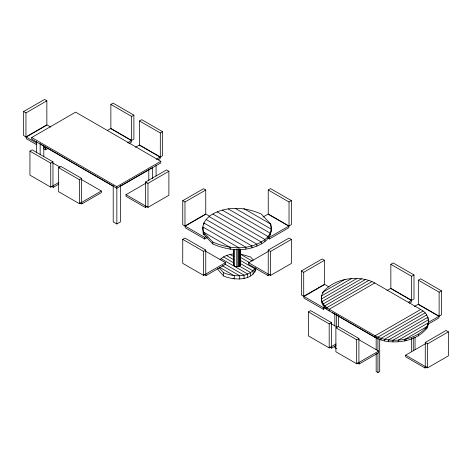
<?xml version="1.0" encoding="UTF-8"?>
<svg xmlns="http://www.w3.org/2000/svg" width="472" height="472" viewBox="0 0 472 472"><rect width="100%" height="100%" fill="white"/><g stroke="black" fill="none" stroke-linecap="round" stroke-linejoin="round"><path stroke-width="0.71" d="M321.444 300.587L321.562 295.909L322.966 292.109C332.276 281.117 347.528 277.158 361.493 278.822C366.13 279.383 370.65 280.722 374.762 282.958L420.682 309.467C427.703 312.712 430.665 321.473 426.906 328.252C417.761 339.439 402.415 343.026 388.503 341.61C383.819 341.044 379.276 339.633 375.116 337.403L329.19 310.895C323.662 308.11 320.305 302.062 321.562 295.909L351.622 278.551M240.401 249.151L240.401 265.329C239.186 267.229 236.466 266.904 234.649 266.208L233.593 264.922L233.711 249.605M202.824 228.843C202.494 220.507 210.152 214.736 217.149 211.893C231.433 206.046 247.44 207.934 261.311 214.064L270.704 224.1C273.258 232.153 268.621 240.313 261.311 243.9C246.225 252.337 228.23 250.75 212.807 243.965L203.29 233.864L202.824 228.843L203.172 227.51M255.494 267.6C249.004 278.002 233.374 277.011 223.492 272.651L219.35 267.919M217.97 268.297L217.97 269.6L223.492 275.902C232.926 280.303 253.069 281.589 256.025 268.297M233.711 264.308L233.947 263.765M220.088 259.7C223.433 255.865 228.731 254.544 233.593 253.912M392.964 341.881L392.964 340.253C405.513 340.589 418.782 336.607 426.906 326.624L428.316 322.824L428.434 319.774L392.964 340.253C386.763 340.17 380.579 338.748 375.116 335.775L329.19 309.266C325.403 307.012 321.88 303.579 321.444 298.959L356.909 278.48M23.6 111.54L44.504 99.474L46.852 100.825L46.852 124.832L25.948 136.904L23.6 135.547L23.6 111.54L25.948 112.896L46.852 100.825M36.81 144.798L26.184 138.662L26.184 137.039L47.088 124.968L50.84 127.133M31.707 137.511L75.626 112.153L160.775 161.312L160.775 162.94L116.85 188.298L31.707 139.14L31.707 137.511L116.85 186.67L160.775 161.312M29.942 151.14L32.173 149.854L52.958 161.855L52.958 185.856L50.728 187.148L29.942 175.142L29.942 151.14L50.728 163.141L52.958 161.855M110.861 104.424L113.091 103.132L133.883 115.133L133.883 139.14L131.653 140.426L110.861 128.425L110.861 104.424L131.653 116.425L133.883 115.133M43.689 147.14L45.56 148.226L46.828 147.494M43.689 148.768L45.56 149.854L48.097 148.391M107.48 130.378L110.625 128.561L131.417 140.562L131.417 142.19L128.897 143.641M58.599 167.684L60.829 166.398L81.621 178.398L81.621 202.399L79.385 203.692L58.599 191.691L58.599 167.684L79.385 179.684L81.621 178.398M139.517 120.968L141.748 119.676L162.539 131.682L162.539 155.683L160.309 156.97L139.517 144.969L139.517 120.968L160.309 132.968L162.539 131.682M58.858 182.452L53.194 185.72L53.194 187.349L51.306 186.257M127.641 142.739L131.417 140.562M53.194 187.349L58.858 184.08M135.511 147.282L139.281 145.105L160.073 157.105L160.073 158.734L158.185 159.825M81.851 203.892L101.35 192.635L101.35 191.012L81.851 202.264L81.851 203.892L79.963 202.801M156.297 159.288L160.073 157.105M120.041 186.322L151.949 167.902M145.624 181.991L166.533 169.92L168.882 171.277L168.882 195.284L147.972 207.35L145.624 205.998L145.624 181.991L147.972 183.348L168.882 171.277M147.293 206.388L145.394 207.485L126.012 196.299L126.012 194.67L146.285 182.971M113.209 185.655L113.209 221.864L116.85 223.964L120.49 221.864L120.49 185.655M182.741 200.706L203.526 188.706L205.757 189.992L205.757 213.999L184.971 225.999L182.741 224.707L182.741 200.706L184.971 201.992L205.757 189.992M207.22 237.563L204.7 239.015L185.207 227.764L185.207 226.135L205.993 214.135L209.769 216.312M182.741 239.357L184.971 238.065L205.757 250.071L205.757 274.073L203.526 275.359L182.741 263.358L182.741 239.357L203.526 251.358L205.757 250.071M268.238 189.992L270.586 188.635L291.377 200.641L291.377 224.642L289.029 225.999L268.238 213.999L268.238 189.992L289.029 201.992L291.377 200.641M185.207 226.135L204.7 237.392L205.963 236.661M263.004 217.02L268.002 214.135L288.793 226.135L288.793 227.764L269.412 238.95L268.155 238.224M205.993 275.565L225.486 264.308L225.486 262.68L205.993 273.937L205.993 275.565L204.105 274.474M288.793 226.135L269.412 237.322L269.412 238.95M268.238 250.071L289.029 238.065L291.377 239.422L291.377 263.429L270.586 275.43L268.238 274.073L268.238 250.071L270.586 251.428L291.377 239.422M269.895 274.474L268.002 275.565L248.626 264.379L248.626 262.751L268.155 251.476M301.36 270.952L322.146 258.951L324.494 260.308L324.494 284.309L303.708 296.316L301.36 294.959L301.36 270.952L303.708 272.309L324.494 260.308M325.839 307.809L323.32 309.266L303.944 298.08L303.944 296.451L324.73 284.445L329.108 286.976M345.05 279.359L322.966 292.109L322.966 293.195M361.493 278.822L322.028 301.602L322.028 303.231M308.405 311.909L310.635 310.623L331.427 322.624L331.427 346.625L329.19 347.917L308.405 335.911L308.405 311.909L329.19 323.91L331.427 322.624M390.851 264.308L393.2 262.951L413.991 274.952L413.991 298.959L411.637 300.316L390.851 288.315L390.851 264.308L411.637 276.309L413.991 274.952M365.481 279.495L323.202 303.909L323.202 305.537M368.892 280.38L324.73 305.874L324.73 307.502M303.944 296.451L323.32 307.638L324.583 306.912M371.942 281.601L326.842 307.638L326.842 309.266M374.762 282.958L329.19 309.266L329.19 310.895M386.869 290.616L390.615 288.451L411.407 300.452L411.407 302.08L409.531 303.16M335.887 327.774L338.117 326.488L358.909 338.489L358.909 362.49L356.673 363.782L335.887 351.782L335.887 327.774L356.673 339.775L358.909 338.489M418.334 280.173L420.682 278.822L441.473 290.823L441.473 314.824L439.119 316.181L418.334 304.18L418.334 280.173L439.119 292.18L441.473 290.823M336.064 343.946L331.657 346.489L331.657 348.118L329.769 347.026M408.28 302.257L411.407 300.452M331.657 348.118L336.064 345.575M414.351 306.481L418.098 304.316L438.889 316.317L438.889 317.945L427.632 324.441M420.682 309.467L375.116 335.775L375.116 337.403M423.03 311.095L377.93 337.132L377.93 350.802M425.148 312.859L380.987 338.353L380.987 339.982M426.788 314.895L384.509 339.303L384.509 340.931M359.139 363.983L378.638 352.731L378.638 351.103L359.139 362.36L359.139 363.983L357.251 362.891M428.257 322.453L438.889 316.317M406.722 339.905L404.828 340.996L404.828 339.368L426.906 326.624L426.906 328.252L425.644 328.978M425.266 342.489L446.052 330.488L448.4 331.846L448.4 355.847L427.614 367.847L425.266 366.496L425.266 342.489L427.614 343.846L448.4 331.846M426.918 366.892L425.03 367.983L405.649 356.797L405.649 355.168L425.809 343.533M376.172 353.41L376.172 371.511L377.93 372.526L379.694 371.511L379.694 338.925M238.997 249.729L238.997 247.829L202.824 226.949L203.29 231.964L212.807 242.071C226.637 248.048 242.655 250.213 256.845 244.172C263.293 241.363 270.362 236.785 271.294 229.185L235.121 208.299M243.812 208.571L270.704 224.1L270.957 228.177M228.188 208.913L270.238 233.186L270.238 235.085M222.318 210.134L268.12 236.578L268.12 238.472M217.149 211.893L264.951 239.493L264.951 241.393M212.807 213.999L261.311 242L261.311 243.9M209.049 216.571L256.845 244.172L256.845 246.071M206.111 219.492L251.912 245.936L251.912 247.829M252.255 261.051L239.699 253.8L250.62 256.986L253.322 260.107M204.541 234.584L203.29 233.864L203.29 231.964L230.188 247.493L230.188 249.393M239.882 257.028L249.818 262.762M248.626 262.751L268.002 273.937L268.002 275.565M40.521 144.096L113.669 186.328M332.483 312.653L376.526 338.082M405.649 355.168L425.03 366.361L425.03 367.983M230.07 254.479L233.9 256.691M240.283 260.373L254.968 268.851L254.968 272.108M26.184 137.039L36.81 143.169M126.012 194.67L145.394 205.863L145.394 207.485M226.43 255.494L234.047 259.895M239.758 263.193L253.086 270.887L253.086 274.143M223.492 256.921L233.587 262.745M239.263 266.025L250.62 272.58L250.62 275.837M221.026 258.615L247.688 274.008L247.688 277.259M52.534 162.828L60.091 167.194M81.19 179.372L101.35 191.012M205.332 251.045L225.486 262.68M330.996 323.597L337.297 327.232M358.478 339.462L378.638 351.103M224.89 264.102L244.048 275.158L244.048 278.415M222.318 265.736L239.699 275.766L239.699 279.023M219.858 267.429L234.295 275.766L234.295 279.023L233.044 278.297M336.589 348.661L334.831 347.646L334.831 346.194M271.123 229.628L271.294 231.085M439.119 292.18L439.119 316.181M428.316 324.453L428.316 322.824L398.25 340.182L398.25 341.811M427.962 318.824L427.962 317.196L388.503 339.982L388.503 341.61M427.614 343.846L427.614 367.847M418.452 334.489L418.452 336.117M415.047 337.344L415.047 349.652M413.283 337.633L413.283 350.672M411.637 276.309L411.637 300.316M411.525 338.07L411.525 351.103M377.93 352.979L377.93 372.526M376.172 337.48L376.172 349.787M356.673 339.775L356.673 363.782M338.353 315.78L338.353 326.642M336.589 314.629L336.589 327.662M334.831 313.609L334.831 325.922M329.19 323.91L329.19 347.917M323.32 307.638L323.32 309.266M303.708 272.309L303.708 296.316M289.029 201.992L289.029 225.999M270.586 251.428L270.586 275.43M245.924 249.122L245.924 247.222L203.88 222.949L203.88 224.212M240.053 249.623L240.053 265.801M239.581 249.293L239.581 266.208M238.761 249.635L238.761 266.544M237.935 249.104L237.935 266.751M236.761 249.104L236.761 266.751M234.649 249.293L234.649 266.208M233.593 249.476L233.593 264.922M223.492 272.651L223.492 275.902M212.807 242.071L212.807 243.965M204.7 237.392L204.7 239.015M203.526 251.358L203.526 275.359M184.971 201.992L184.971 225.999M160.309 132.968L160.309 156.97M156.079 165.112L156.079 175.973M152.438 167.212L152.438 178.799M148.798 169.454L148.798 180.316M147.972 183.348L147.972 207.35M131.653 116.425L131.653 140.426M116.85 186.67L116.85 223.964M79.385 179.684L79.385 203.692M50.728 163.141L50.728 187.148M45.56 148.226L45.56 149.854M43.802 145.724L43.802 156.586M40.161 143.482L40.161 154.344M36.403 141.311L36.403 152.898M25.948 112.896L25.948 136.904"/></g></svg>
